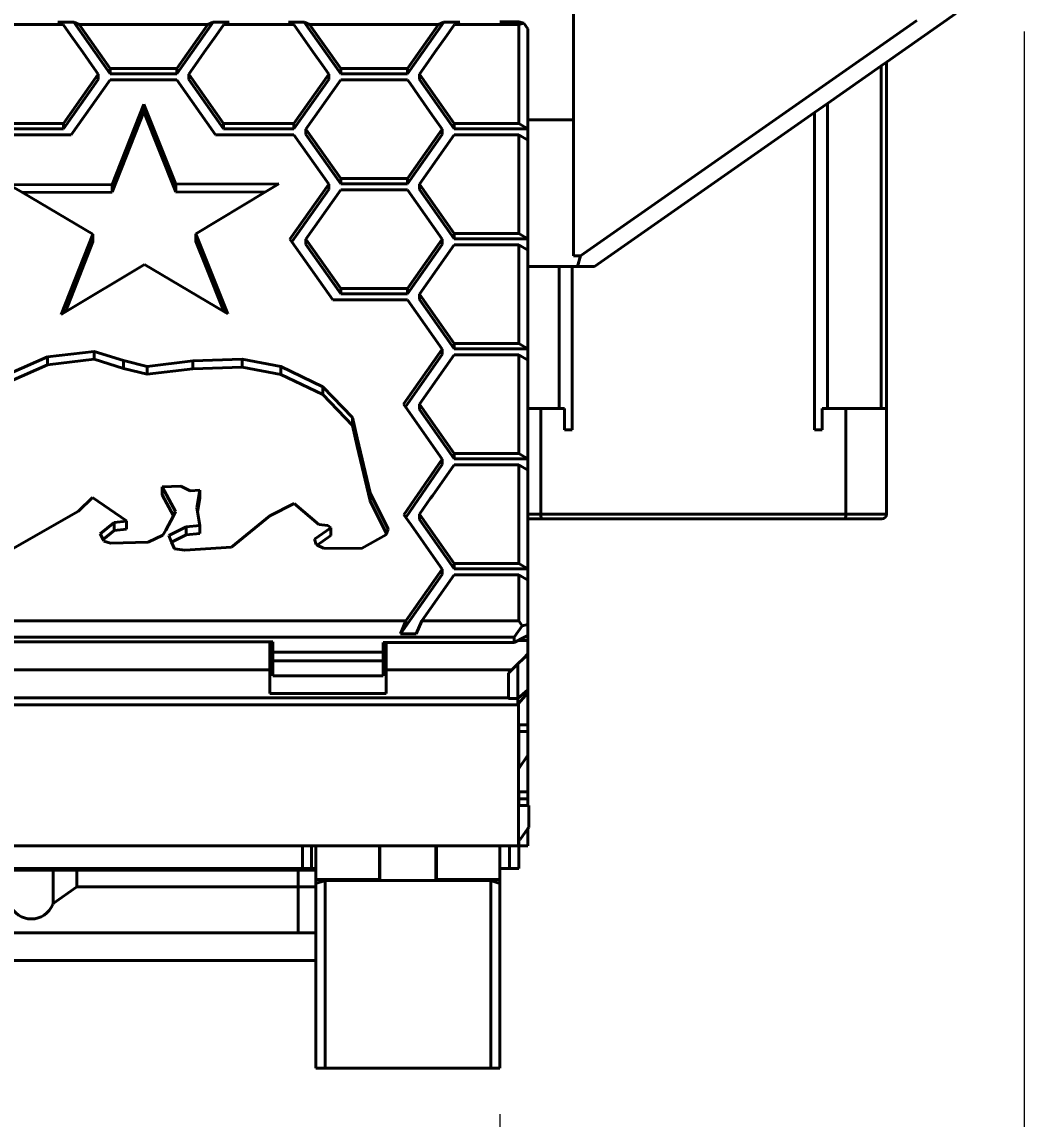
# Model space of a CAD drawing. Header units: millimetres. Extents: x 15 to 415, y 5 to 292.
# Drawn here: x 134.08 to 147.71, y 179.4 to 194.31 of the extents above; entities that cross this region are included whole.
import ezdxf

# ---------------------------------------------------------------- set-up
doc = ezdxf.new("R2010")
doc.units = ezdxf.units.MM
doc.layers.add('Annotations', color=7, linetype='Continuous')
doc.layers.add('Geometries', color=7, linetype='Continuous')
doc.styles.add('Shapr2', font='txt', dxfattribs={"height": 3.3495})
doc.dimstyles.new('ISO-25', dxfattribs={"dimtxt": 2.5, "dimasz": 2.5, "dimexe": 1.25, "dimexo": 0.625, "dimtad": 1, "dimtxsty": 'Standard', "dimcen": 2.5, "dimadec": 0, "dimazin": 0, "dimtfac": 1, "dimtmove": 0, "dimatfit": 3, "dimfxl": 1, "dimarcsym": 0})

# ---------------------------------------------------------------- blocks, each defined once
blk = doc.blocks.new('*D4')
at = {"layer": 'Annotations', "color": 0, "linetype": 'Continuous', "lineweight": 15}
for p, q in [((147.707, 194.18), (147.707, 154.112)), ((87.043, 193.934), (87.043, 154.112)), ((145.207, 155.362), (89.543, 155.362))]:
    blk.add_line(p, q, dxfattribs=at)
at = {"layer": 'Annotations', "color": 0}
for points in [[(89.543, 155.778), (89.543, 154.945), (87.043, 155.362)], [(145.207, 154.945), (145.207, 155.778), (147.707, 155.362)]]:
    blk.add_solid(points, dxfattribs=at)
at = {"layer": 'Defpoints', "color": 0}
for p in [(147.707, 194.805), (87.043, 194.559), (87.043, 155.362)]:
    blk.add_point(p, dxfattribs=at)
at = {"layer": 'Annotations', "color": 0, "lineweight": 15, "insert": (115.248, 158.056), "char_height": 3.3495, "attachment_point": 5, "style": 'Shapr2'}
blk.add_mtext('\\A1;485,31', dxfattribs=at)
blk = doc.blocks.new('*D5')
at = {"layer": 'Annotations', "color": 0, "linetype": 'Continuous', "lineweight": 15}
for p, q in [((95.581, 179.463), (95.581, 163.838)), ((140.581, 179.463), (140.581, 163.838)), ((98.081, 165.088), (138.081, 165.088))]:
    blk.add_line(p, q, dxfattribs=at)
at = {"layer": 'Annotations', "color": 0}
for points in [[(98.081, 165.505), (98.081, 164.671), (95.581, 165.088)], [(138.081, 164.671), (138.081, 165.505), (140.581, 165.088)]]:
    blk.add_solid(points, dxfattribs=at)
at = {"layer": 'Defpoints', "color": 0}
for p in [(95.581, 180.088), (140.581, 180.088), (140.581, 165.088)]:
    blk.add_point(p, dxfattribs=at)
at = {"layer": 'Annotations', "color": 0, "lineweight": 15, "insert": (118.081, 167.463), "char_height": 3.3495, "attachment_point": 5, "style": 'Shapr2'}
blk.add_mtext('\\A1;360', dxfattribs=at)

msp = doc.modelspace()

# ---------------------------------------------------------------- linework, layer by layer
at = {"layer": 'Geometries', "linetype": 'Continuous', "lineweight": 40}
for p, q in [((141.5821, 192.9787), (141.5821, 194.6803)), ((134.5715, 194.3059), (134.7882, 194.3059)), ((134.5715, 194.3059), (134.6439, 194.2752)), ((135.2842, 193.6046), (134.7882, 194.3059)), ((134.8606, 194.2752), (134.7882, 194.3059)), ((136.6845, 194.3059), (136.191, 193.6046)), ((136.6845, 194.3059), (136.6125, 194.2752)), ((136.6845, 194.3059), (136.9009, 194.3059)), ((136.8289, 194.2752), (136.9009, 194.3059)), ((137.7065, 194.3059), (137.9232, 194.3059)), ((137.7065, 194.3059), (137.7789, 194.2752)), ((138.4192, 193.6046), (137.9232, 194.3059)), ((137.9956, 194.2752), (137.9232, 194.3059)), ((139.8195, 194.3059), (139.326, 193.6046)), ((139.8195, 194.3059), (139.7475, 194.2752)), ((139.8195, 194.3059), (140.0359, 194.3059)), ((139.9639, 194.2752), (140.0359, 194.3059)), ((140.5821, 194.3098), (140.8376, 194.3098)), ((140.9081, 194.2925), (140.8376, 194.3098)), ((141.6795, 191.1294), (146.2496, 194.3294)), ((146.7799, 194.4253), (145.8362, 193.7645)), ((134.6439, 194.2752), (133.6939, 194.2752)), ((134.6439, 194.2752), (134.7487, 194.1271)), ((135.2842, 193.6763), (134.8606, 194.2752)), ((136.6125, 194.2752), (134.8606, 194.2752)), ((136.6125, 194.2752), (136.191, 193.6763)), ((136.7246, 194.1271), (136.8289, 194.2752)), ((137.7789, 194.2752), (136.8289, 194.2752)), ((137.7789, 194.2752), (137.8837, 194.1271)), ((138.4192, 193.6763), (137.9956, 194.2752)), ((139.7475, 194.2752), (137.9956, 194.2752)), ((139.7475, 194.2752), (139.326, 193.6763)), ((139.8993, 194.1834), (139.8596, 194.1271)), ((139.8993, 194.1834), (139.9639, 194.2752)), ((140.8376, 194.2752), (139.9639, 194.2752)), ((140.8376, 194.2752), (140.9081, 194.2925)), ((140.8376, 192.9288), (140.8376, 194.2752)), ((140.9626, 194.2166), (140.9081, 194.2925)), ((140.9626, 194.2166), (140.9626, 192.9787)), ((134.7487, 194.1271), (134.9105, 193.8983)), ((136.7246, 194.1271), (136.5637, 193.8983)), ((137.8837, 194.1271), (138.0455, 193.8983)), ((139.8596, 194.1271), (139.6987, 193.8983)), ((135.0346, 193.7229), (134.9105, 193.8983)), ((136.4402, 193.7229), (136.5637, 193.8983)), ((138.1696, 193.7229), (138.0455, 193.8983)), ((139.5752, 193.7229), (139.6987, 193.8983)), ((135.0346, 193.7229), (135.1218, 193.5995)), ((136.3534, 193.5995), (136.4402, 193.7229)), ((138.1696, 193.7229), (138.2568, 193.5995)), ((139.4884, 193.5995), (139.5752, 193.7229)), ((145.763, 193.7132), (145.0345, 193.2031)), ((145.8362, 193.7645), (145.763, 193.7132)), ((145.763, 189.0553), (145.763, 193.7132)), ((145.8362, 193.7645), (145.8362, 189.0553)), ((135.1218, 193.5995), (134.6475, 192.9288)), ((135.1218, 193.5995), (135.1218, 193.5278)), ((136.191, 193.6763), (135.2842, 193.6763)), ((135.2842, 193.6763), (135.2842, 193.6046)), ((136.191, 193.6046), (135.2842, 193.6046)), ((136.191, 193.6763), (136.191, 193.6046)), ((136.3534, 193.5995), (136.3534, 193.5278)), ((136.8253, 192.9288), (136.3534, 193.5995)), ((138.2568, 193.5995), (137.7825, 192.9288)), ((138.2568, 193.5995), (138.2568, 193.5278)), ((138.4192, 193.6763), (138.4192, 193.6046)), ((139.326, 193.6763), (138.4192, 193.6763)), ((139.326, 193.6046), (138.4192, 193.6046)), ((139.326, 193.6046), (139.326, 193.6763)), ((139.4884, 193.5278), (139.4884, 193.5995)), ((139.9603, 192.9288), (139.4884, 193.5995)), ((135.1218, 193.5278), (134.6475, 192.8571)), ((135.2842, 193.5227), (134.7556, 192.7752)), ((135.2842, 193.5227), (136.191, 193.5227)), ((136.191, 193.5227), (136.717, 192.7752)), ((136.8253, 192.8571), (136.3534, 193.5278)), ((138.2568, 193.5278), (137.7825, 192.8571)), ((138.4192, 193.5227), (137.9449, 192.852)), ((138.4192, 193.5227), (138.6986, 193.5227)), ((139.326, 193.5227), (138.6986, 193.5227)), ((139.326, 193.5227), (139.356, 193.4801)), ((139.4753, 193.3105), (139.356, 193.4801)), ((139.9603, 192.8571), (139.4884, 193.5278)), ((139.6621, 193.045), (139.4753, 193.3105)), ((135.7395, 193.1943), (135.312, 192.1021)), ((136.1774, 192.1048), (135.7395, 193.1943)), ((135.7395, 193.0867), (135.7395, 193.1943)), ((145.0345, 193.2031), (144.8577, 193.0793)), ((145.0345, 193.2031), (145.0345, 189.0553)), ((135.7395, 193.0867), (135.312, 191.9945)), ((136.1774, 191.9973), (135.7395, 193.0867)), ((139.6621, 193.045), (139.7979, 192.852)), ((140.9626, 192.9787), (140.9626, 192.8571)), ((141.5821, 192.9787), (140.9626, 192.9787)), ((141.5821, 192.9787), (141.5821, 191.1294)), ((144.8577, 193.0793), (141.8689, 190.9866)), ((144.8577, 188.7678), (144.8577, 193.0793)), ((133.6903, 192.9288), (134.6475, 192.9288)), ((133.6903, 192.8571), (134.6475, 192.8571)), ((134.6475, 192.9288), (134.6475, 192.8571)), ((136.8253, 192.9288), (136.8253, 192.8571)), ((136.8253, 192.9288), (137.7825, 192.9288)), ((136.8253, 192.8571), (137.7825, 192.8571)), ((137.7825, 192.9288), (137.7825, 192.8571)), ((138.4192, 192.1813), (137.9449, 192.852)), ((137.9449, 192.852), (137.9449, 192.7803)), ((139.7979, 192.852), (139.326, 192.1813)), ((139.7979, 192.7803), (139.7979, 192.852)), ((139.9603, 192.9288), (140.8376, 192.9288)), ((139.9603, 192.8571), (139.9603, 192.9288)), ((139.9603, 192.8571), (140.9626, 192.8571)), ((140.9626, 192.8571), (140.8376, 192.9288)), ((140.9626, 192.7035), (140.9626, 192.8571)), ((133.6903, 192.7752), (134.7556, 192.7752)), ((136.717, 192.7752), (137.7825, 192.7752)), ((138.2568, 192.1045), (137.7825, 192.7752)), ((138.4192, 192.1096), (137.9449, 192.7803)), ((139.7979, 192.7803), (139.326, 192.1096)), ((139.4884, 192.1045), (139.9603, 192.7752)), ((139.9603, 192.7752), (140.1475, 192.7752)), ((140.7126, 192.7752), (140.1475, 192.7752)), ((140.7126, 192.7752), (140.8376, 192.7752)), ((140.8376, 192.7752), (140.9626, 192.7035)), ((140.8376, 192.5585), (140.8376, 192.7752)), ((140.9626, 192.7035), (140.9626, 191.3621)), ((140.8376, 192.5585), (140.8376, 191.8991)), ((135.312, 192.1021), (133.9118, 192.0976)), ((134.093, 191.9906), (133.9118, 192.0976)), ((135.312, 191.9945), (135.312, 192.1021)), ((137.5776, 192.1092), (136.1774, 192.1048)), ((136.1774, 191.9973), (136.1774, 192.1048)), ((137.5776, 192.1092), (137.3974, 192.0011)), ((137.7282, 191.357), (138.2568, 192.1045)), ((138.2568, 192.1045), (138.2568, 192.0328)), ((138.4192, 192.1813), (138.4192, 192.1096)), ((138.4192, 192.1813), (139.326, 192.1813)), ((138.4192, 192.1096), (139.326, 192.1096)), ((139.326, 192.1096), (139.326, 192.1813)), ((139.4884, 192.0328), (139.4884, 192.1045)), ((139.9603, 191.4338), (139.4884, 192.1045)), ((135.312, 191.9945), (134.093, 191.9906)), ((135.0478, 191.427), (134.093, 191.9906)), ((137.3974, 192.0011), (136.1774, 191.9973)), ((137.3974, 192.0011), (136.448, 191.4315)), ((137.7536, 191.3212), (138.2568, 192.0328)), ((137.9449, 191.357), (138.4192, 192.0277)), ((138.4192, 192.0277), (139.326, 192.0277)), ((139.326, 192.0277), (139.7979, 191.357)), ((139.9603, 191.3621), (139.4884, 192.0328)), ((140.8376, 191.4338), (140.8376, 191.8991)), ((135.0478, 191.427), (134.6202, 190.3348)), ((135.0478, 191.3195), (134.6752, 190.3678)), ((135.0478, 191.3195), (135.0478, 191.427)), ((136.8858, 190.342), (136.448, 191.4315)), ((136.448, 191.3239), (136.448, 191.4315)), ((136.5878, 190.976), (136.448, 191.3239)), ((137.7536, 191.3212), (137.7282, 191.357)), ((138.3112, 190.5328), (137.7536, 191.3212)), ((137.9449, 191.357), (137.9449, 191.2853)), ((138.4192, 190.6863), (137.9449, 191.357)), ((139.326, 190.6863), (139.7979, 191.357)), ((139.7979, 191.2853), (139.7979, 191.357)), ((139.9603, 191.3621), (139.9603, 191.4338)), ((140.8376, 191.4338), (139.9603, 191.4338)), ((140.9626, 191.3621), (139.9603, 191.3621)), ((140.9626, 191.3621), (140.8376, 191.4338)), ((140.9626, 191.2085), (140.9626, 191.3621)), ((138.4192, 190.6147), (137.9449, 191.2853)), ((139.326, 190.6147), (139.7979, 191.2853)), ((139.4884, 190.6096), (139.9603, 191.2802)), ((139.9603, 191.2802), (140.8376, 191.2802)), ((140.8376, 189.9389), (140.8376, 191.2802)), ((140.8376, 191.2802), (140.9626, 191.2085)), ((140.9626, 191.2085), (140.9626, 191.1463)), ((135.7498, 191.0126), (134.6752, 190.3678)), ((136.8292, 190.3754), (135.7498, 191.0126)), ((140.9626, 191.1463), (140.9626, 191.0952)), ((140.9626, 191.0526), (140.9626, 191.0952)), ((140.9626, 191.0526), (140.9626, 190.9866)), ((141.5821, 191.1294), (141.6795, 191.1294)), ((141.6795, 191.1294), (141.6386, 190.9866)), ((136.8292, 190.3754), (136.5878, 190.976)), ((140.9626, 190.9866), (140.9626, 190.9588)), ((141.388, 190.9866), (140.9626, 190.9866)), ((140.9626, 190.9588), (140.9626, 190.8624)), ((141.5648, 190.9866), (141.388, 190.9866)), ((141.388, 189.0553), (141.388, 190.9866)), ((141.6386, 190.9866), (141.5648, 190.9866)), ((141.5648, 190.9866), (141.5648, 188.7678)), ((141.6386, 190.9866), (141.8689, 190.9866)), ((140.9626, 190.7607), (140.9626, 190.8624)), ((140.9626, 190.7607), (140.9626, 190.5713)), ((138.4192, 190.6863), (138.4192, 190.6147)), ((139.326, 190.6863), (138.4192, 190.6863)), ((139.326, 190.6147), (138.4192, 190.6147)), ((139.326, 190.6147), (139.326, 190.6863)), ((139.4884, 190.6096), (139.9603, 189.9389)), ((139.4884, 190.5379), (139.4884, 190.6096)), ((140.9626, 190.5713), (140.9626, 190.4779)), ((139.326, 190.5328), (138.3112, 190.5328)), ((139.326, 190.5328), (139.7979, 189.8621)), ((139.4884, 190.5379), (139.9603, 189.8672)), ((140.9626, 190.2338), (140.9626, 190.4779)), ((134.6752, 190.3678), (134.6202, 190.3348)), ((136.8858, 190.342), (136.8292, 190.3754)), ((140.9626, 190.2338), (140.9626, 189.8672)), ((135.0676, 189.8327), (134.4307, 189.7573)), ((135.0676, 189.8327), (135.4634, 189.7074)), ((135.0676, 189.7252), (135.0676, 189.8327)), ((139.272, 189.1146), (139.7979, 189.8621)), ((139.7979, 189.7904), (139.7979, 189.8621)), ((139.9603, 189.8672), (139.9603, 189.9389)), ((139.9603, 189.9389), (140.8376, 189.9389)), ((139.9603, 189.8672), (140.9626, 189.8672)), ((140.9626, 189.8672), (140.8376, 189.9389)), ((140.9626, 189.7136), (140.9626, 189.8672)), ((133.9313, 189.5358), (134.4307, 189.7573)), ((134.4307, 189.6498), (134.4307, 189.7573)), ((135.0676, 189.7252), (134.4307, 189.6498)), ((135.0676, 189.7252), (135.4634, 189.5999)), ((135.4634, 189.7074), (135.7867, 189.6289)), ((135.4634, 189.5999), (135.4634, 189.7074)), ((135.7867, 189.6289), (136.4063, 189.7022)), ((136.4063, 189.7022), (137.08, 189.7246)), ((136.4063, 189.5947), (136.4063, 189.7022)), ((137.08, 189.7246), (137.6054, 189.6277)), ((137.08, 189.617), (137.08, 189.7246)), ((139.2972, 189.0788), (139.7979, 189.7904)), ((139.9603, 189.7853), (139.4884, 189.1146)), ((140.8376, 189.7853), (139.9603, 189.7853)), ((140.8376, 188.4439), (140.8376, 189.7853)), ((140.8376, 189.7853), (140.9626, 189.7136)), ((140.9626, 189.7136), (140.9626, 189.2276)), ((133.9313, 189.4283), (134.4307, 189.6498)), ((135.4634, 189.5999), (135.7867, 189.5214)), ((135.7867, 189.5214), (135.7867, 189.6289)), ((135.7867, 189.5214), (136.4063, 189.5947)), ((136.4063, 189.5947), (137.08, 189.617)), ((137.08, 189.617), (137.6054, 189.5202)), ((137.6054, 189.6277), (138.173, 189.3521)), ((137.6054, 189.5202), (137.6054, 189.6277)), ((137.6054, 189.5202), (138.173, 189.2445)), ((138.173, 189.3521), (138.5765, 188.9335)), ((138.173, 189.2445), (138.173, 189.3521)), ((138.173, 189.2445), (138.5765, 188.8259)), ((140.9626, 189.2276), (140.9626, 189.0553)), ((140.9626, 189.2276), (140.9626, 189.2276)), ((139.2972, 189.0788), (139.272, 189.1146)), ((139.7979, 188.3671), (139.2972, 189.0788)), ((139.4884, 189.0429), (139.4884, 189.1146)), ((139.4884, 189.1146), (139.9603, 188.4439)), ((138.5765, 188.9335), (138.6424, 188.6531)), ((138.5765, 188.8259), (138.5765, 188.9335)), ((139.4884, 189.0429), (139.9603, 188.3722)), ((140.9626, 189.0553), (140.9626, 188.394)), ((140.9626, 189.0553), (141.1362, 189.0553)), ((141.1362, 189.0553), (141.1362, 187.6178)), ((141.1362, 189.0553), (141.388, 189.0553)), ((141.388, 189.0553), (141.4612, 189.0553)), ((141.4612, 189.0553), (141.4612, 188.7678)), ((144.9612, 189.0553), (144.9612, 188.7678)), ((144.9612, 189.0553), (145.0345, 189.0553)), ((145.0345, 189.0553), (145.2862, 189.0553)), ((145.2862, 189.0553), (145.763, 189.0553)), ((145.2862, 187.6178), (145.2862, 189.0553)), ((145.763, 189.0553), (145.8362, 189.0553)), ((145.8362, 189.0553), (145.8362, 187.6178)), ((138.5765, 188.8259), (138.6424, 188.5456)), ((138.6424, 188.6531), (138.8168, 187.9098)), ((138.6424, 188.5456), (138.6424, 188.6531)), ((141.4612, 188.7678), (141.5648, 188.7678)), ((144.8577, 188.7678), (144.9612, 188.7678)), ((138.6424, 188.5456), (138.8168, 187.8023)), ((139.7979, 188.3671), (139.2782, 187.6108)), ((139.7979, 188.2954), (139.7979, 188.3671)), ((139.9603, 188.4439), (140.8376, 188.4439)), ((139.9603, 188.3722), (139.9603, 188.4439)), ((139.9603, 188.3722), (140.9626, 188.3722)), ((140.9626, 188.3722), (140.8376, 188.4439)), ((140.9626, 188.394), (140.9626, 188.3938)), ((140.9626, 188.3935), (140.9626, 188.3938)), ((140.9626, 188.3935), (140.9626, 188.3722)), ((140.9626, 188.2186), (140.9626, 188.3722)), ((139.7979, 188.2954), (139.3031, 187.5754)), ((139.9603, 188.2903), (139.6652, 187.8709)), ((139.9603, 188.2903), (140.8376, 188.2903)), ((140.8376, 188.2903), (140.8377, 188.2903)), ((140.8376, 186.949), (140.8376, 188.2903)), ((140.8377, 188.2903), (140.9626, 188.2186)), ((140.9626, 188.2186), (140.9626, 187.6178)), ((136.2442, 188.0001), (135.989, 187.9913)), ((135.989, 187.9913), (136.1716, 187.6539)), ((135.989, 187.8838), (135.989, 187.9913)), ((135.989, 187.8838), (136.1433, 187.5988)), ((136.3736, 187.9377), (136.2442, 188.0001)), ((136.5045, 187.9458), (136.3736, 187.9377)), ((136.5045, 187.9458), (136.4626, 187.7068)), ((136.5045, 187.8383), (136.5045, 187.9458)), ((138.8168, 187.9098), (139.0645, 187.4164)), ((138.8168, 187.8023), (138.8168, 187.9098)), ((135.0451, 187.848), (134.8537, 187.6591)), ((135.5076, 187.5312), (135.0451, 187.848)), ((136.5045, 187.8383), (136.472, 187.6532)), ((137.7862, 187.7638), (137.4537, 187.5994)), ((138.1203, 187.481), (137.7862, 187.7638)), ((138.8168, 187.8023), (139.042, 187.3537)), ((139.6403, 187.8356), (139.4884, 187.6196)), ((139.6652, 187.8709), (139.6403, 187.8356)), ((134.8537, 187.6591), (133.9564, 187.1483)), ((136.1433, 187.5988), (136.0412, 187.4002)), ((136.1716, 187.6539), (136.1433, 187.5988)), ((136.472, 187.6532), (136.4626, 187.7068)), ((136.505, 187.466), (136.472, 187.6532)), ((137.4537, 187.5994), (136.9346, 187.1716)), ((139.3031, 187.5754), (139.2782, 187.6108)), ((139.4884, 187.6196), (139.9603, 186.949)), ((139.4884, 187.548), (139.4884, 187.6196)), ((140.9626, 187.6178), (140.9626, 187.5553)), ((140.9626, 187.6178), (141.1362, 187.6178)), ((141.1362, 187.6178), (145.2862, 187.6178)), ((145.2862, 187.6178), (145.8362, 187.6178)), ((135.1489, 187.3528), (135.3394, 187.505)), ((135.3394, 187.505), (135.5054, 187.5245)), ((135.3394, 187.3975), (135.3394, 187.505)), ((135.5054, 187.5245), (135.5076, 187.5312)), ((135.5054, 187.417), (135.5054, 187.5245)), ((135.5076, 187.4236), (135.5076, 187.5312)), ((136.0794, 187.3295), (136.3167, 187.4468)), ((136.3167, 187.4468), (136.505, 187.466)), ((136.3167, 187.3392), (136.3167, 187.4468)), ((136.505, 187.3585), (136.505, 187.466)), ((138.0616, 187.2781), (138.2851, 187.4363)), ((138.2418, 187.466), (138.1203, 187.481)), ((138.2851, 187.4363), (138.2418, 187.466)), ((138.2851, 187.3287), (138.2851, 187.4363)), ((139.3754, 187.4727), (139.3031, 187.5754)), ((139.3754, 187.4727), (139.7129, 186.993)), ((139.4884, 187.548), (139.9603, 186.8773)), ((140.9626, 187.5553), (140.9626, 187.4635)), ((140.9627, 187.5553), (140.9626, 187.5553)), ((140.9626, 187.4635), (140.9626, 187.3698)), ((140.9627, 187.4635), (140.9626, 187.4635)), ((140.9627, 187.5553), (140.9627, 187.4635)), ((141.1621, 187.5553), (140.9627, 187.5553)), ((140.9627, 187.3698), (140.9627, 187.4635)), ((145.2604, 187.5553), (141.1621, 187.5553)), ((145.7737, 187.5553), (145.2604, 187.5553)), ((135.1489, 187.3528), (135.1882, 187.2766)), ((135.1882, 187.2766), (135.3394, 187.3975)), ((135.3394, 187.3975), (135.5054, 187.417)), ((135.5054, 187.417), (135.5076, 187.4236)), ((136.0007, 187.3359), (135.8, 187.2402)), ((136.0007, 187.3359), (136.0412, 187.4002)), ((136.0794, 187.3295), (136.1179, 187.241)), ((136.1179, 187.241), (136.3167, 187.3392)), ((136.3167, 187.3392), (136.505, 187.3585)), ((138.0999, 187.1976), (138.2851, 187.3287)), ((139.0388, 187.3447), (138.6988, 187.1512)), ((139.042, 187.3537), (139.0388, 187.3447)), ((139.0645, 187.4164), (139.042, 187.3537)), ((140.9626, 187.3698), (140.9626, 187.3088)), ((140.9626, 187.3698), (140.9627, 187.3698)), ((140.9626, 187.3088), (140.9626, 187.276)), ((140.9626, 187.3088), (140.9626, 187.3088)), ((140.9627, 187.276), (140.9627, 187.3698)), ((135.1882, 187.2766), (135.1995, 187.2546)), ((135.2883, 187.2251), (135.1995, 187.2546)), ((135.8, 187.2402), (135.2883, 187.2251)), ((136.1179, 187.241), (136.1587, 187.1473)), ((136.3001, 187.1325), (136.1587, 187.1473)), ((136.9346, 187.1716), (136.3001, 187.1325)), ((138.0616, 187.2781), (138.0834, 187.2058)), ((138.0999, 187.1976), (138.0834, 187.2058)), ((138.1848, 187.1556), (138.0999, 187.1976)), ((138.6988, 187.1512), (138.1848, 187.1556)), ((140.9626, 187.276), (140.9626, 186.8773)), ((140.9626, 187.276), (140.9627, 187.276)), ((140.9627, 187.276), (140.9627, 185.6385)), ((139.7979, 186.8722), (139.7129, 186.993)), ((139.3027, 186.1683), (139.7979, 186.8722)), ((139.7979, 186.8005), (139.7979, 186.8722)), ((139.9603, 186.8773), (139.9603, 186.949)), ((139.9603, 186.949), (140.8376, 186.949)), ((139.9603, 186.8773), (140.9626, 186.8773)), ((140.9626, 186.8773), (140.8376, 186.949)), ((140.9626, 186.7237), (140.9626, 186.8773)), ((139.2291, 185.992), (139.7979, 186.8005)), ((139.5191, 186.1683), (139.9603, 186.7954)), ((140.8376, 186.7954), (139.9603, 186.7954)), ((140.8376, 186.1683), (140.8376, 186.7954)), ((140.8376, 186.7954), (140.8377, 186.7954)), ((140.9626, 186.7237), (140.8377, 186.7954)), ((140.9626, 186.7237), (140.9626, 186.5628)), ((140.9626, 186.5628), (140.9626, 186.1206)), ((140.9626, 186.5628), (140.9626, 186.5628)), ((132.1727, 186.1683), (139.3027, 186.1683)), ((139.3027, 186.1683), (139.2291, 185.992)), ((139.4455, 185.992), (139.5191, 186.1683)), ((139.5191, 186.1683), (140.8376, 186.1683)), ((140.7751, 185.9489), (140.8841, 186.1027)), ((140.8376, 186.1683), (140.8841, 186.1027)), ((140.8841, 186.1027), (140.9626, 186.1206)), ((140.9626, 186.1206), (140.9626, 186.0694)), ((140.7751, 185.9489), (113.8925, 185.9489)), ((139.2291, 185.992), (139.4455, 185.992)), ((140.7751, 185.8759), (140.7751, 185.9489)), ((140.9626, 185.9694), (140.8449, 185.9107)), ((140.9626, 186.0694), (140.9626, 186.0691)), ((140.9626, 186.0691), (140.9626, 185.9694)), ((140.9626, 185.9694), (140.9626, 185.9041)), ((137.4549, 185.8859), (129.9549, 185.8859)), ((137.4934, 185.8859), (137.4549, 185.8859)), ((137.4549, 185.8859), (137.4549, 185.6278)), ((137.4934, 185.7435), (137.4934, 185.8859)), ((138.9934, 185.7435), (138.9934, 185.8759)), ((139.0367, 185.8759), (138.9934, 185.8759)), ((140.7751, 185.8759), (139.0367, 185.8759)), ((139.0367, 185.6278), (139.0367, 185.8759)), ((140.8318, 185.9041), (140.7751, 185.8759)), ((140.8377, 185.907), (140.8318, 185.9041)), ((140.8318, 185.9041), (140.9626, 185.9041)), ((140.8377, 185.907), (140.8449, 185.9107)), ((140.9626, 185.7213), (140.9626, 185.9041)), ((138.9934, 185.7435), (137.4934, 185.7435)), ((137.4934, 185.6278), (137.4934, 185.7435)), ((138.9934, 185.7435), (138.9934, 185.6278)), ((140.8251, 185.5838), (140.9018, 185.6604)), ((140.9018, 185.6604), (140.9626, 185.7213)), ((140.9626, 185.7213), (140.9626, 185.7078)), ((140.9626, 185.7078), (140.9626, 185.6385)), ((129.9549, 185.5036), (137.4549, 185.5036)), ((137.4549, 185.6278), (137.4549, 185.5036)), ((137.4549, 185.6278), (137.4934, 185.6278)), ((137.4549, 185.5036), (137.4549, 185.1808)), ((137.4934, 185.6267), (137.4934, 185.6278)), ((138.9934, 185.6267), (137.4934, 185.6267)), ((137.4934, 185.6267), (137.4934, 185.4212)), ((138.9934, 185.6278), (138.9934, 185.6267)), ((138.9934, 185.6278), (139.0367, 185.6278)), ((138.9934, 185.6267), (138.9934, 185.4212)), ((139.0367, 185.5036), (139.0367, 185.6278)), ((139.0367, 185.5036), (140.7449, 185.5036)), ((139.0367, 185.1808), (139.0367, 185.5036)), ((140.6992, 185.4578), (140.7449, 185.5036)), ((140.7449, 185.5036), (140.748, 185.5066)), ((140.8251, 185.5838), (140.748, 185.5066)), ((140.8251, 185.1161), (140.8251, 185.5838)), ((140.9627, 185.6385), (140.9626, 185.6385)), ((140.9626, 185.6385), (140.9626, 185.5448)), ((140.9626, 185.5448), (140.9627, 185.5448)), ((140.9626, 185.5448), (140.9626, 185.451)), ((140.9627, 185.5448), (140.9627, 185.6385)), ((140.9627, 185.451), (140.9627, 185.5448)), ((137.4934, 185.4212), (138.9934, 185.4212)), ((140.6992, 185.4578), (140.6992, 185.1214)), ((140.9626, 185.451), (140.9627, 185.451)), ((140.9626, 185.451), (140.9626, 185.2342)), ((140.9627, 185.451), (140.9627, 183.8135)), ((140.9626, 185.2342), (140.8251, 185.1161)), ((140.9626, 185.2342), (140.9626, 185.1907)), ((113.7549, 185.1214), (140.6992, 185.1214)), ((137.4549, 185.1808), (139.0367, 185.1808)), ((140.6992, 185.1214), (140.6992, 185.1161)), ((140.8251, 185.1161), (140.6992, 185.1161)), ((140.8251, 185.0268), (140.8251, 185.1161)), ((140.9626, 185.1907), (140.8367, 185.0462)), ((140.9626, 185.1907), (140.9626, 184.7588)), ((140.8251, 185.0268), (113.7549, 185.0268)), ((140.8367, 185.0462), (140.8251, 185.0268)), ((140.8367, 183.1135), (140.8367, 185.0462)), ((140.9626, 184.7588), (140.8377, 184.7588)), ((140.8377, 184.7588), (140.8377, 184.665)), ((140.9626, 184.665), (140.9626, 184.7588)), ((140.8377, 184.665), (140.8377, 184.1654)), ((140.9626, 184.665), (140.8377, 184.665)), ((140.9626, 184.665), (140.9626, 184.5866)), ((140.9626, 184.5864), (140.9626, 184.5866)), ((140.9626, 184.5864), (140.9626, 184.3451)), ((140.8377, 184.1654), (140.9626, 184.3451)), ((140.9626, 184.3451), (140.9626, 183.8463)), ((140.9626, 183.8463), (140.8377, 183.8463)), ((140.8377, 183.8463), (140.8377, 183.7525)), ((140.8377, 183.7525), (140.8377, 183.6588)), ((140.9626, 183.7525), (140.8377, 183.7525)), ((140.9626, 183.8463), (140.9626, 183.8135)), ((140.9627, 183.8135), (140.9626, 183.8135)), ((140.9626, 183.8135), (140.9626, 183.7525)), ((140.9626, 183.7525), (140.9626, 183.7198)), ((140.9626, 183.7198), (140.9627, 183.7198)), ((140.9626, 183.7198), (140.9626, 183.6588)), ((140.9627, 183.7198), (140.9627, 183.8135)), ((140.9627, 183.6588), (140.9627, 183.7198)), ((140.8377, 183.6588), (140.8377, 183.6451)), ((140.8377, 183.6451), (140.8571, 183.6588)), ((140.8377, 183.6588), (140.8571, 183.6588)), ((140.8571, 183.6588), (140.9626, 183.6588)), ((140.9626, 183.6588), (140.9627, 183.6588)), ((140.9627, 183.6588), (140.9742, 183.6588)), ((140.9742, 183.6588), (140.9742, 183.363)), ((140.9626, 183.3465), (140.8593, 183.1985)), ((140.9627, 183.3466), (140.9626, 183.3465)), ((140.9626, 183.3465), (140.9626, 183.1803)), ((140.9742, 183.363), (140.9627, 183.3466)), ((140.9627, 183.3466), (140.9627, 183.1803)), ((137.8967, 183.1135), (113.7563, 183.1135)), ((137.8967, 182.8053), (137.8967, 183.1135)), ((138.0217, 183.1135), (137.8967, 183.1135)), ((138.0217, 183.1135), (138.0217, 182.8053)), ((138.0218, 183.1135), (138.0217, 183.1135)), ((138.0218, 182.8053), (138.0218, 183.1135)), ((138.0815, 183.1135), (138.0218, 183.1135)), ((138.0815, 182.8053), (138.0815, 183.1135)), ((138.944, 183.1135), (138.0815, 183.1135)), ((138.944, 182.6564), (138.944, 183.1135)), ((138.9501, 183.1135), (138.944, 183.1135)), ((138.9501, 183.1135), (138.9686, 183.1135)), ((138.9501, 182.6413), (138.9501, 183.1135)), ((138.9686, 183.1135), (139.6428, 183.1135)), ((139.7129, 183.1135), (139.6428, 183.1135)), ((139.7129, 182.6413), (139.7129, 183.1135)), ((139.719, 183.1135), (139.7129, 183.1135)), ((140.5815, 183.1135), (139.719, 183.1135)), ((139.719, 182.6564), (139.719, 183.1135)), ((140.7126, 183.1135), (140.5815, 183.1135)), ((140.5815, 183.1135), (140.5815, 182.8053)), ((140.7126, 182.8053), (140.7126, 183.1135)), ((140.8367, 183.1135), (140.7126, 183.1135)), ((140.8376, 183.1135), (140.8367, 183.1135)), ((140.8377, 183.1135), (140.8376, 183.1135)), ((140.8376, 183.1135), (140.8376, 182.8053)), ((140.8593, 183.1985), (140.8377, 183.188)), ((140.8377, 183.188), (140.8377, 183.1803)), ((140.8377, 183.1803), (140.8377, 183.1135)), ((140.8377, 183.1803), (140.8377, 183.1803)), ((140.9626, 183.1135), (140.8377, 183.1135)), ((140.8377, 182.8053), (140.8377, 183.1135)), ((140.9626, 183.1803), (140.9626, 183.1135)), ((140.9627, 183.1803), (140.9626, 183.1803)), ((137.8377, 182.8053), (118.0877, 182.8053)), ((134.5075, 182.7803), (133.918, 182.7803)), ((134.5075, 182.7803), (134.5075, 182.3266)), ((134.8305, 182.7803), (134.5075, 182.7803)), ((134.8305, 182.5553), (134.8305, 182.7803)), ((137.8377, 182.7803), (134.8305, 182.7803)), ((137.8377, 182.7803), (137.8377, 182.8053)), ((137.8394, 182.8053), (137.8377, 182.8053)), ((137.8377, 182.7803), (137.8377, 182.5553)), ((137.8394, 182.8053), (137.8394, 182.7803)), ((137.8967, 182.8053), (137.8394, 182.8053)), ((137.8394, 182.7803), (138.0815, 182.7803)), ((137.8394, 182.7803), (137.8394, 182.5562)), ((138.0217, 182.8053), (137.8967, 182.8053)), ((138.0217, 182.8053), (138.0218, 182.8053)), ((138.0815, 182.8053), (138.0218, 182.8053)), ((138.0815, 182.7803), (138.0815, 182.8053)), ((138.0815, 182.6564), (138.0815, 182.7803)), ((140.5815, 182.8053), (140.5815, 182.6564)), ((140.7126, 182.8053), (140.5815, 182.8053)), ((140.8376, 182.8053), (140.7126, 182.8053)), ((140.8376, 182.8053), (140.8377, 182.8053)), ((134.8305, 182.5553), (134.5075, 182.3266)), ((137.8377, 182.5553), (134.8305, 182.5553)), ((137.8377, 181.9303), (137.8377, 182.5553)), ((137.8394, 182.5562), (138.0815, 182.5562)), ((137.8394, 181.9304), (137.8394, 182.5562)), ((138.0815, 182.6564), (138.0815, 182.5986)), ((138.944, 182.6564), (138.0815, 182.6564)), ((138.0815, 182.5986), (138.2065, 182.6413)), ((138.0815, 182.5562), (138.0815, 182.5986)), ((138.0815, 182.5986), (138.0815, 182.5986)), ((138.0815, 181.9304), (138.0815, 182.5562)), ((138.2065, 182.6413), (138.2065, 180.0881)), ((138.2065, 182.6413), (138.944, 182.6413)), ((138.944, 182.6413), (138.944, 182.6564)), ((138.944, 182.6413), (138.9501, 182.6413)), ((138.9501, 182.6413), (138.9712, 182.6413)), ((138.9712, 182.6413), (139.6421, 182.6413)), ((139.6421, 182.6413), (139.7129, 182.6413)), ((139.7129, 182.6413), (139.719, 182.6413)), ((140.5815, 182.6564), (139.719, 182.6564)), ((139.719, 182.6564), (139.719, 182.6413)), ((139.719, 182.6413), (140.4565, 182.6413)), ((140.4565, 180.0881), (140.4565, 182.6413)), ((140.4565, 182.6413), (140.5815, 182.5986)), ((140.5815, 182.6564), (140.5815, 182.3614)), ((140.5815, 182.5986), (140.5815, 182.3614)), ((134.5075, 182.3266), (134.5029, 182.3144)), ((140.5815, 182.3614), (140.5815, 182.0964)), ((140.5815, 182.3614), (140.5815, 182.3614)), ((140.5815, 182.0964), (140.5815, 182.3614)), ((140.5815, 182.0964), (140.5815, 181.8014)), ((140.5815, 182.0964), (140.5815, 182.0964)), ((140.5815, 182.0964), (140.5815, 181.8014)), ((118.0877, 181.9303), (137.8377, 181.9303)), ((137.8377, 181.9303), (138.0815, 181.9303)), ((138.0815, 181.9304), (137.8394, 181.9304)), ((138.0815, 181.9303), (138.0815, 181.9304)), ((138.0815, 181.5553), (138.0815, 181.9303)), ((140.5815, 181.8014), (140.5815, 180.0881)), ((140.5815, 181.8014), (140.5815, 181.8014)), ((98.0815, 181.5553), (138.0815, 181.5553)), ((138.0815, 180.0881), (138.0815, 181.5553)), ((138.2065, 180.0881), (138.0815, 180.0881)), ((138.2065, 180.0881), (140.4565, 180.0881)), ((140.5815, 180.0881), (140.4565, 180.0881))]:
    msp.add_line(p, q, dxfattribs=at)
at = {"layer": 'Geometries', "linetype": 'Continuous', "lineweight": 40, "flags": 128}
for points in [[(140.9016, 185.6602), (140.9097, 185.665), (140.9179, 185.6703), (140.926, 185.6759), (140.9339, 185.6819), (140.9417, 185.6883), (140.9493, 185.6949)], [(140.9493, 185.6949), (140.9561, 185.7012), (140.9626, 185.7078)]]:
    msp.add_lwpolyline(points, dxfattribs=at)
at = {"layer": 'Geometries', "linetype": 'Continuous', "lineweight": 40}
for centre, radius, start, end in [((145.7737, 187.6178), 0.0625, 270, 0), ((134.2127, 182.4303), 0.3125, 201.76901, 338.23103)]:
    msp.add_arc(centre, radius, start, end, dxfattribs=at)
for centre, major_axis, start_param, end_param in [((141.1621, 187.6178), (0, 0.0625), 1.5707963, 3.1415927), ((145.2604, 187.6178), (0, -0.0625), 0, 1.5707963)]:
    msp.add_ellipse(centre, major_axis=major_axis, ratio=0.4142136, start_param=start_param, end_param=end_param, dxfattribs=at)

# ---------------------------------------------------------------- dimensions: what is measured, and where the dimension line sits
at = {"layer": 'Annotations', "linetype": 'Continuous', "lineweight": 15}
for base, p1, p2, picture, middle in [((87.0433, 155.3618), (147.7071, 194.8053), (87.0433, 194.5587), '*D4', (115.2484, 155.3618)), ((140.5815, 165.0881), (95.5815, 180.0881), (140.5815, 180.0881), '*D5', (118.0815, 165.0881))]:
    dim = msp.add_linear_dim(base=base, p1=p1, p2=p2, dimstyle='ISO-25', override={"dimscale": 1, "dimgap": 0.7, "dimdec": 2, "dimlfac": 8, "dimrnd": 0.01, "dimzin": 8, "dimdsep": 44, "dimtxsty": 'Shapr2', "dimse1": 0, "dimse2": 0, "dimadec": 2, "dimtol": 0, "dimlim": 0, "dimtp": 0, "dimtm": 0, "dimtfac": 0.6, "dimtdec": 8, "dimfrac": 2, "dimtolj": 1, "dimlwd": 15, "dimlwe": 15}, dxfattribs=at)
    dim.commit()
    dim.dimension.update_dxf_attribs({"geometry": picture, "text_midpoint": middle, "dimtype": 160})

doc.saveas('drawing.dxf')
